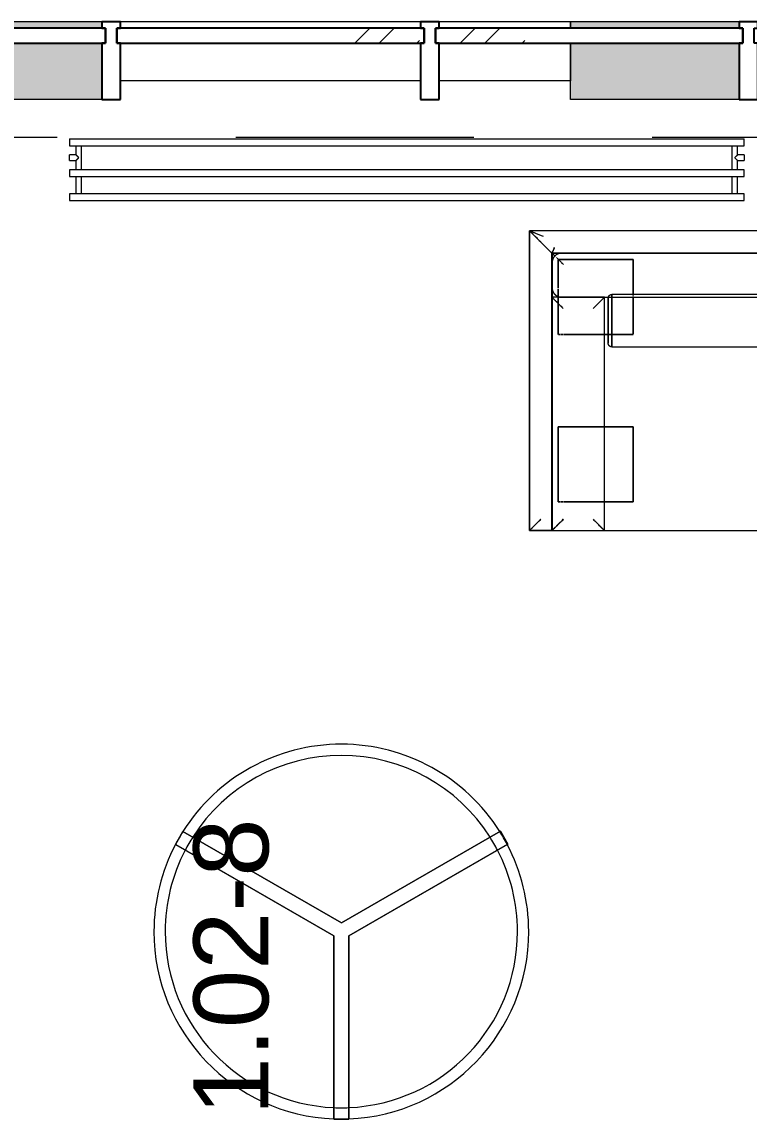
# Model space of a CAD drawing. Header units: millimetres. Extents: x 855 to 103073, y -1987 to 27400.
# Drawn here: x 32619 to 34559, y 24380 to 27307 of the extents above; entities that cross this region are included whole.
import ezdxf

# ---------------------------------------------------------------- set-up
doc = ezdxf.new("R2010")
doc.units = ezdxf.units.MM
doc.linetypes.add('Осевая', pattern=[3175, 635, -476.25, 1587.5, -476.25])
for name, color, linetype, lineweight in [('A-GLAZ-CURT', 7, 'Continuous', 9), ('A-GLAZ-CURT-1', 7, 'Continuous', 25), ('A-GLAZ-CWMG', 7, 'Continuous', 9), ('A-GLAZ-CWMG-2', 7, 'Continuous', 25), ('G-ANNO-SYMB', 7, 'Continuous', 9), ('M-EQPM', 7, 'Continuous', 9), ('Оси-2', 7, 'Осевая', 9)]:
    doc.layers.add(name, color=color, linetype=linetype, lineweight=lineweight)
doc.layers.add('I-FURN-13', color=7, linetype='Continuous', lineweight=9, true_color=0xf0f0f0)
doc.styles.add('Arial_1', font='arial.ttf', dxfattribs={"height": 200})

# ---------------------------------------------------------------- blocks, each defined once
blk = doc.blocks.new('Системная панель - Стекло - 40мм-V6-План разверток пом_ 1_02_ Этаж 1')
at = {"layer": 'A-GLAZ-CURT'}
h = blk.add_hatch(dxfattribs=at)
h.set_pattern_fill('FP_14', color=256, style=0, pattern_type=2)
h.set_pattern_definition([(45, (-10585, -27190), (-282.8427, 282.8427), [200, -600]), (45, (-10785, -27290), (-282.8427, 282.8427), [600, -200]), (45, (-10385, -27390), (-282.8427, 282.8427), [200, -600])])
h.paths.add_polyline_path([(120.6, -40), (410, -40), (410, 0), (-410, 0), (-410, -40), (-201.3, -40)])
at = {"layer": 'A-GLAZ-CURT-1'}
for p, q in [((410, 0), (-410, 0)), ((-410, 0), (-410, -40)), ((410, -40), (410, 0)), ((-410, -40), (410, -40))]:
    blk.add_line(p, q, dxfattribs=at)
blk = doc.blocks.new('Системная панель - Стекло - 40мм-22856068-План разверток пом_ 1_02_ Этаж 1')
at = {"layer": 'A-GLAZ-CURT'}
h = blk.add_hatch(dxfattribs=at)
h.set_pattern_fill('FP_15', color=256, style=0, pattern_type=2)
h.set_pattern_definition([(45, (-11435.13, -27190), (-282.8427, 282.8427), [200, -600]), (45, (-11635.13, -27290), (-282.8427, 282.8427), [600, -200]), (45, (-11235.13, -27390), (-282.8427, 282.8427), [200, -600])])
h.paths.add_polyline_path([(410.1, -40), (410.1, 0), (-410.1, 0), (-410.1, -40), (236.1, -40)])
at = {"layer": 'A-GLAZ-CURT-1'}
for p, q in [((410.1, 0), (-410.1, 0)), ((-410.1, 0), (-410.1, -40)), ((410.1, -40), (410.1, 0)), ((-410.1, -40), (410.1, -40))]:
    blk.add_line(p, q, dxfattribs=at)
blk = doc.blocks.new('Прямоугольный импост - Импост структурный с накладкой - 160мм-20149069-План разверток пом_ 1_02_ Этаж 1')
at = {"layer": 'A-GLAZ-CWMG'}
for p, q in [((9185, 27307), (8385, 27307)), ((9185, 27150), (8385, 27150))]:
    blk.add_line(p, q, dxfattribs=at)
blk = doc.blocks.new('Прямоугольный импост - Импост структурный с накладкой - 160мм-23251633-План разверток пом_ 1_02_ Этаж 1')
at = {"layer": 'A-GLAZ-CWMG'}
for p, q in [((11285, 27307), (10935, 27307)), ((11285, 27307), (11285, 27290)), ((11285, 27250), (11285, 27150)), ((11285, 27150), (10935, 27150))]:
    blk.add_line(p, q, dxfattribs=at)
blk = doc.blocks.new('Прямоугольный импост - Импост структурный с накладкой - 190мм-23251634-План разверток пом_ 1_02_ Этаж 1')
at = {"layer": 'A-GLAZ-CWMG'}
for points in [[(11285, 27290), (11735.3, 27290), (11735.3, 27307), (11285, 27307)], [(11285, 27100), (11735.3, 27100), (11735.3, 27250), (11285, 27250)]]:
    blk.add_hatch(color=256, dxfattribs=at).paths.add_polyline_path(points)
for p, q in [((11285, 27290), (11285, 27307)), ((11735.3, 27307), (11285, 27307)), ((11285, 27100), (11285, 27250)), ((11735.3, 27100), (11285, 27100))]:
    blk.add_line(p, q, dxfattribs=at)
blk = doc.blocks.new('Прямоугольный импост - Импост структурный с накладкой - 190мм-20153693-План разверток пом_ 1_02_ Этаж 1')
at = {"layer": 'A-GLAZ-CWMG-2'}
for p, q in [((-25, 40), (-25, 190)), ((-25, 190), (25, 190)), ((25, 190), (25, 40)), ((-15, 40), (-25, 40)), ((-15, 0), (-15, 40)), ((15, 40), (15, 0)), ((25, 40), (15, 40)), ((-25, -17), (-25, 0)), ((-25, 0), (-15, 0)), ((15, 0), (25, 0)), ((25, 0), (25, -17)), ((25, -17), (-25, -17))]:
    blk.add_line(p, q, dxfattribs=at)
blk = doc.blocks.new('Системная панель - Стекло - 40мм-V12-План разверток пом_ 1_02_ Этаж 1')
at = {"layer": 'A-GLAZ-CURT'}
h = blk.add_hatch(dxfattribs=at)
h.set_pattern_fill('FP_22', color=256, style=0, pattern_type=2)
h.set_pattern_definition([(45, (-9735, -27190), (-282.8427, 282.8427), [200, -600]), (45, (-9935, -27290), (-282.8427, 282.8427), [600, -200]), (45, (-9535, -27390), (-282.8427, 282.8427), [200, -600])])
h.paths.add_polyline_path([(326.8, -40), (410, -40), (410, 0), (-410, 0), (-410, -40), (-317, -40)])
at = {"layer": 'A-GLAZ-CURT-1'}
for p, q in [((410, 0), (-410, 0)), ((-410, 0), (-410, -40)), ((410, -40), (410, 0)), ((-410, -40), (410, -40))]:
    blk.add_line(p, q, dxfattribs=at)
blk = doc.blocks.new('Прямоугольный импост - Импост структурный с накладкой - 190мм-23186023-План разверток пом_ 1_02_ Этаж 1')
at = {"layer": 'A-GLAZ-CWMG'}
for points in [[(10035, 27290), (10035, 27307), (9235, 27307), (9235, 27290), (9961.8, 27290)], [(10035, 27100), (10035, 27250), (9235, 27250), (9235, 27100), (9961.8, 27100)]]:
    blk.add_hatch(color=256, dxfattribs=at).paths.add_polyline_path(points)
for p, q in [((10035, 27307), (9235, 27307)), ((9710, 27100), (9235, 27100)), ((10035, 27100), (9730, 27100))]:
    blk.add_line(p, q, dxfattribs=at)
blk = doc.blocks.new('Диван базовый _4 подушки_ - 1_55д-26563120-План разверток пом_ 1_02_ Этаж 1')
at = {"layer": 'I-FURN-13'}
for p, q in [((1645, 400), (-853, 400)), ((-853, 400), (-793, 340)), ((-793, 340), (-853, 400)), ((-853, 400), (-853, -400)), ((-853, -400), (-853, 400)), ((-853, 400), (-793, 340)), ((1645, 400), (-853, 400)), ((-853, 400), (-853, -400)), ((-793, 340), (-767.5, 340)), ((-793, 222.5), (-793, 340)), ((-793, 340), (-793, 222.5)), ((-792.5, 340), (-792.5, 315)), ((-767.5, 340), (-792.5, 340)), ((-772.9, 323.3), (-775, 323.3)), ((-775, 323.3), (-772.9, 323.3)), ((-767.7, 323.3), (-772.4, 323.3)), ((-772.4, 323.3), (-767.7, 323.3)), ((-25, 340), (-767.5, 340)), ((-767.5, 340), (-25, 340)), ((-25, 340), (-767.5, 340)), ((-576.3, 323.3), (-767.5, 323.3)), ((-767.5, 323.3), (-576.3, 323.3)), ((-576.3, 234.6), (-576.3, 323.3)), ((-576.3, 323.3), (-576.3, 234.6)), ((-792.5, 315), (-792.5, 247.5)), ((-792.5, 315), (-792.5, 247.5)), ((-776.3, 321.9), (-776.3, 320.3)), ((-776.3, 320.3), (-776.3, 321.9)), ((-776.3, 319.6), (-776.3, 317.8)), ((-776.3, 317.8), (-776.3, 319.6)), ((-776.3, 317.8), (-776.3, 316.5)), ((-776.3, 316.5), (-776.3, 317.8)), ((-776.3, 316.2), (-776.3, 246.3)), ((-776.3, 246.3), (-776.3, 316.2)), ((-792.5, 247.5), (-792.5, 222.5)), ((-776.3, 244.1), (-776.3, 242.9)), ((-776.3, 242.9), (-776.3, 244.1)), ((-776.3, 242.2), (-776.3, 237.3)), ((-776.3, 237.3), (-776.3, 242.2)), ((-776.3, 236.5), (-776.3, 234.3)), ((-776.3, 234.3), (-776.3, 236.5)), ((-767.5, 222.5), (-793, 222.5)), ((-793, 222.5), (-793, -400)), ((-793, -400), (-793, 222.5)), ((-793, 222.5), (-793, -370)), ((-792.5, 222), (-792.5, -399.5)), ((-776.3, 233.7), (-776.3, 231.8)), ((-776.3, 231.8), (-776.3, 233.7)), ((-776.3, 230.9), (-776.3, 228.4)), ((-776.3, 228.4), (-776.3, 230.9)), ((-776.3, 227.6), (-776.3, 225.2)), ((-776.3, 225.2), (-776.3, 227.6)), ((-776.3, 225.2), (-776.3, 222.5)), ((-776.3, 222.5), (-776.3, 225.2)), ((-776.3, 221.5), (-776.3, 218.7)), ((-776.3, 218.7), (-776.3, 221.5)), ((-776.3, 218.5), (-776.3, 214)), ((-776.3, 214), (-776.3, 218.5)), ((-776.3, 213.7), (-776.3, 207.6)), ((-776.3, 207.6), (-776.3, 213.7)), ((-776.3, 207.5), (-776.3, 123.3)), ((-776.3, 123.3), (-776.3, 207.5)), ((-767.5, 222.5), (-25, 222.5)), ((-653, 222.5), (-767.5, 222.5)), ((-653, -400), (-653, 222.5)), ((-643, 218.5), (-643, 160)), ((-643, 160), (-643, 218.5)), ((-642.7, 222.4), (-642.6, 222.8)), ((-633, 230), (-633, 228.9)), ((-633, 228.9), (-633, 230)), ((-25, 230), (-633, 230)), ((-633, 230), (-633, 227.6)), ((-633, 227.6), (-633, 230)), ((-633, 228.2), (-633, 225.2)), ((-633, 225.2), (-633, 228.2)), ((-633, 227.1), (-633, 225.5)), ((-633, 225.5), (-633, 227.1)), ((-633, 225), (-633, 223.8)), ((-633, 223.8), (-633, 225)), ((-633, 224.5), (-633, 223.7)), ((-633, 223.7), (-633, 224.5)), ((-633, 223.1), (-633, 219.6)), ((-633, 189.6), (-633, 223.1)), ((-633, 223), (-633, 218.8)), ((-633, 189.8), (-633, 223)), ((-633, 186.9), (-633, 220)), ((-633, 220), (-633, 186.9)), ((-633, 219.6), (-633, 186.8)), ((-633, 218.8), (-633, 187)), ((-576.3, 230.9), (-576.3, 233.6)), ((-576.3, 233.6), (-576.3, 230.9)), ((-576.3, 227.7), (-576.3, 229.8)), ((-576.3, 229.8), (-576.3, 227.7)), ((-576.3, 225.1), (-576.3, 226.3)), ((-576.3, 226.3), (-576.3, 225.1)), ((-576.3, 220.6), (-576.3, 222.5)), ((-576.3, 222.5), (-576.3, 220.6)), ((-576.3, 161.9), (-576.3, 219.6)), ((-576.3, 219.6), (-576.3, 161.9)), ((-633, 184), (-633, 189.8)), ((-633, 183.9), (-633, 189.6)), ((-633, 186.3), (-633, 176.5)), ((-633, 186.1), (-633, 173.7)), ((-633, 160), (-633, 186)), ((-633, 186), (-633, 160)), ((-633, 160), (-633, 184)), ((-633, 160), (-633, 183.9)), ((-633, 176.5), (-633, 173.5)), ((-643, 160), (-643, 101.5)), ((-643, 101.5), (-643, 160)), ((-633, 173.3), (-633, 171.1)), ((-633, 173.1), (-633, 160)), ((-633, 171.1), (-633, 160)), ((-633, 160), (-633, 134)), ((-633, 134), (-633, 160)), ((-633, 160), (-633, 148.9)), ((-633, 136.1), (-633, 160)), ((-633, 160), (-633, 143.6)), ((-633, 136), (-633, 160)), ((-633, 148.9), (-633, 133.9)), ((-576.3, 123.7), (-576.3, 161.7)), ((-576.3, 161.7), (-576.3, 123.7)), ((-775.4, 123.3), (-770.8, 123.3)), ((-770.8, 123.3), (-775.4, 123.3)), ((-769.7, 123.3), (-763.6, 123.3)), ((-763.6, 123.3), (-769.7, 123.3)), ((-762.5, 123.3), (-683, 123.3)), ((-683, 123.3), (-762.5, 123.3)), ((-682.1, 123.3), (-675.2, 123.3)), ((-675.2, 123.3), (-682.1, 123.3)), ((-674.3, 123.3), (-668, 123.3)), ((-668, 123.3), (-674.3, 123.3)), ((-667.1, 123.3), (-661.8, 123.3)), ((-661.8, 123.3), (-667.1, 123.3)), ((-661.1, 123.3), (-657, 123.3)), ((-657, 123.3), (-661.1, 123.3)), ((-656.6, 123.3), (-654, 123.3)), ((-654, 123.3), (-656.6, 123.3)), ((-653, 123.3), (-643, 123.3)), ((-643, 123.3), (-653, 123.3)), ((-641.8, 123.3), (-640.4, 123.3)), ((-640.4, 123.3), (-641.8, 123.3)), ((-640.4, 123.3), (-633.9, 123.3)), ((-633.9, 123.3), (-640.4, 123.3)), ((-633, 143.5), (-633, 133.7)), ((-633, 130.4), (-633, 136.1)), ((-633, 130.2), (-633, 136)), ((-633, 133.2), (-633, 100.4)), ((-633, 133.1), (-633, 133.1)), ((-633, 133), (-633, 101.2)), ((-633, 96.6), (-633, 130.4)), ((-633, 96.7), (-633, 130.2)), ((-633, 123.3), (-576.3, 123.3)), ((-576.3, 123.3), (-633, 123.3)), ((-633, 101.2), (-633, 92.6)), ((-633, 100.4), (-633, 91.3)), ((-633, 94.8), (-633, 96.7)), ((-633, 95.3), (-633, 96.6)), ((-633, 90), (-633, 95.3)), ((-633, 90), (-633, 94.8)), ((-633, 92.4), (-633, 90)), ((-633, 91.1), (-633, 90)), ((-633, 90), (-20, 90)), ((-773.9, -123.3), (-776.3, -123.3)), ((-776.3, -123.3), (-776.3, -323.3)), ((-776.3, -323.3), (-776.3, -123.3)), ((-776.3, -123.3), (-773.9, -123.3)), ((-770.8, -123.3), (-772.9, -123.3)), ((-772.9, -123.3), (-770.8, -123.3)), ((-766.9, -123.3), (-770.3, -123.3)), ((-770.3, -123.3), (-766.9, -123.3)), ((-763, -123.3), (-766.4, -123.3)), ((-766.4, -123.3), (-763, -123.3)), ((-654, -123.3), (-762.5, -123.3)), ((-762.5, -123.3), (-654, -123.3)), ((-576.3, -123.3), (-653, -123.3)), ((-653, -123.3), (-576.3, -123.3)), ((-576.3, -323.3), (-576.3, -123.3)), ((-576.3, -123.3), (-576.3, -323.3)), ((-776.3, -323.3), (-771.4, -323.3)), ((-771.4, -323.3), (-776.3, -323.3)), ((-769.5, -323.3), (-763.6, -323.3)), ((-763.6, -323.3), (-769.5, -323.3)), ((-762.5, -323.3), (-676, -323.3)), ((-676, -323.3), (-762.5, -323.3)), ((-675.2, -323.3), (-668.8, -323.3)), ((-668.8, -323.3), (-675.2, -323.3)), ((-668, -323.3), (-662.5, -323.3)), ((-662.5, -323.3), (-668, -323.3)), ((-661.8, -323.3), (-657.6, -323.3)), ((-657.6, -323.3), (-661.8, -323.3)), ((-657, -323.3), (-654.4, -323.3)), ((-654.4, -323.3), (-657, -323.3)), ((-653.1, -323.3), (-576.3, -323.3)), ((-576.3, -323.3), (-653.1, -323.3)), ((-793, -370.8), (-793, -400)), ((-853, -400), (-793, -400)), ((-793, -400), (-853, -400)), ((-853, -400), (-793, -400)), ((-793, -400), (-653, -400)), ((-792.5, -400), (-653, -400)), ((-792.5, -400), (-653, -400)), ((-653, -400), (0, -400)), ((-653, -400), (813.4, -400))]:
    blk.add_line(p, q, dxfattribs=at)
at = {"layer": 'I-FURN-13', "flags": 128}
for points in [[(-767.5, 340), (-768.5, 340), (-769.5, 339.9), (-770.5, 339.8), (-771.5, 339.7), (-772.5, 339.5), (-773.4, 339.3), (-774.4, 339), (-775.4, 338.7), (-776.3, 338.4), (-777.2, 338), (-778.1, 337.6), (-779, 337.2), (-779.9, 336.7), (-780.8, 336.2), (-781.6, 335.6), (-782.4, 335.1), (-783.2, 334.4), (-784, 333.8), (-784.7, 333.1), (-785.4, 332.4), (-786.1, 331.7), (-786.8, 330.9), (-787.4, 330.1), (-788, 329.3), (-788.5, 328.5), (-789.1, 327.7), (-789.5, 326.8), (-790, 325.9), (-790.4, 325), (-790.8, 324.1), (-791.1, 323.1), (-791.5, 322.2), (-791.7, 321.2), (-791.9, 320.2), (-792.1, 319.2), (-792.3, 318.3), (-792.4, 317.3), (-792.5, 316.3), (-792.5, 315.3), (-792.5, 315)], [(-792.5, 247.5), (-792.5, 246.5), (-792.4, 245.5), (-792.3, 244.5), (-792.2, 243.5), (-792, 242.5), (-791.8, 241.5), (-791.5, 240.6), (-791.2, 239.6), (-790.9, 238.7), (-790.5, 237.7), (-790.1, 236.8), (-789.7, 235.9), (-789.2, 235.1), (-788.7, 234.2), (-788.1, 233.4), (-787.6, 232.6), (-786.9, 231.8), (-786.3, 231), (-785.6, 230.3), (-784.9, 229.6), (-784.2, 228.9), (-783.4, 228.2), (-782.6, 227.6), (-781.8, 227), (-781, 226.4), (-780.2, 225.9), (-779.3, 225.4), (-778.4, 225), (-777.5, 224.6), (-776.6, 224.2), (-775.6, 223.8), (-774.7, 223.5), (-773.7, 223.3), (-772.7, 223), (-771.7, 222.8), (-770.8, 222.7), (-769.8, 222.6), (-768.8, 222.5), (-767.8, 222.5), (-767.5, 222.5)], [(-643, 220), (-643, 220.4), (-643, 220.8), (-642.9, 221.2), (-642.9, 221.6), (-642.8, 222), (-642.7, 222.4)], [(-643, 215.9), (-643, 216.7), (-643, 217.5), (-643, 218.1), (-643, 218.7), (-643, 219.1), (-643, 219.5), (-643, 219.8), (-643, 219.9), (-643, 220), (-643, 220)], [(-643, 220), (-643, 220), (-643, 219.8), (-643, 219.6), (-643, 219.2), (-643, 218.8), (-643, 218.3), (-643, 217.7), (-643, 217), (-643, 216.2), (-643, 215.3), (-643, 214.3), (-643, 213.2), (-643, 212.1), (-643, 210.8), (-643, 209.5), (-643, 208.1), (-643, 206.7), (-643, 205.1), (-643, 203.5), (-643, 201.8), (-643, 200), (-643, 198.2), (-643, 196.3), (-643, 194.4), (-643, 192.4), (-643, 190.4), (-643, 188.3), (-643, 186.1), (-643, 184), (-643, 181.7), (-643, 179.5), (-643, 177.2), (-643, 174.9), (-643, 172.6), (-643, 170.2), (-643, 167.8), (-643, 165.4), (-643, 163), (-643, 160.6), (-643, 160)], [(-643, 212.9), (-643, 214), (-643, 215), (-643, 215.9)], [(-643, 207.7), (-643, 209.2), (-643, 210.5), (-643, 211.7)], [(-643, 196.5), (-643, 197.7), (-643, 199.6), (-643, 201.3), (-643, 203), (-643, 204.7), (-643, 206.2)], [(-642.6, 222.8), (-642.5, 223.1), (-642.4, 223.5), (-642.2, 223.9), (-642, 224.3), (-641.9, 224.6), (-641.7, 225), (-641.5, 225.3), (-641.3, 225.6), (-641, 226), (-640.8, 226.3), (-640.5, 226.6), (-640.2, 226.9), (-640, 227.2), (-639.7, 227.4), (-639.4, 227.7), (-639.1, 228), (-638.7, 228.2), (-638.4, 228.4), (-638.1, 228.6), (-637.7, 228.8), (-637.4, 229), (-637, 229.2), (-636.6, 229.3), (-636.2, 229.5), (-635.9, 229.6), (-635.5, 229.7), (-635.1, 229.8), (-634.7, 229.9), (-634.3, 229.9), (-633.9, 230), (-633.5, 230), (-633.1, 230), (-633, 230)], [(-643, 186), (-643, 187.7), (-643, 189.8), (-643, 191.9), (-643, 193.9), (-643, 195.8)], [(-643, 173), (-643, 174.3), (-643, 176.6), (-643, 178.9), (-643, 181.1), (-643, 183.4), (-643, 185.6)], [(-643, 160), (-643, 162.4), (-643, 164.8), (-643, 167.2), (-643, 169.6), (-643, 171.9)], [(-643, 147.4), (-643, 149.8), (-643, 152.2), (-643, 154.6), (-643, 157), (-643, 159.4), (-643, 160)], [(-643, 160), (-643, 157.6), (-643, 155.2), (-643, 152.8), (-643, 150.4), (-643, 148.1), (-643, 145.7), (-643, 143.4), (-643, 141.1), (-643, 138.9), (-643, 136.6), (-643, 134.4), (-643, 132.3), (-643, 130.2), (-643, 128.1), (-643, 126.1), (-643, 124.2), (-643, 122.3), (-643, 120.4), (-643, 118.7), (-643, 117), (-643, 115.3), (-643, 113.8), (-643, 112.3), (-643, 110.8), (-643, 109.5), (-643, 108.3), (-643, 107.1), (-643, 106), (-643, 105), (-643, 104.1), (-643, 103.3), (-643, 102.5), (-643, 101.9), (-643, 101.3), (-643, 100.9), (-643, 100.5), (-643, 100.2), (-643, 100.1), (-643, 100), (-643, 100)], [(-643, 134), (-643, 136), (-643, 138.3), (-643, 140.5), (-643, 142.8), (-643, 145.1), (-643, 147)], [(-643, 123.7), (-643, 125.6), (-643, 127.6), (-643, 129.6), (-643, 131.7), (-643, 133.9)], [(-643, 113.3), (-643, 114.9), (-643, 116.5), (-643, 118.2), (-643, 120), (-643, 121.8), (-643, 123.5)], [(-643, 104.7), (-643, 105.7), (-643, 106.8), (-643, 107.9), (-643, 109.2), (-643, 110.5), (-643, 111.9), (-643, 113.1)], [(-643, 100), (-643, 100), (-643, 100.2), (-643, 100.4), (-643, 100.8), (-643, 101.2), (-643, 101.7), (-643, 102.3), (-643, 103), (-643, 103.8), (-643, 104.7)], [(-633, 90), (-633.4, 90), (-633.8, 90), (-634.2, 90.1), (-634.6, 90.1), (-635, 90.2), (-635.4, 90.3), (-635.8, 90.4), (-636.1, 90.5), (-636.5, 90.6), (-636.9, 90.8), (-637.3, 91), (-637.6, 91.1), (-638, 91.3), (-638.3, 91.5), (-638.6, 91.7), (-639, 92), (-639.3, 92.2), (-639.6, 92.5), (-639.9, 92.8), (-640.2, 93), (-640.4, 93.3), (-640.7, 93.6), (-641, 93.9), (-641.2, 94.3), (-641.4, 94.6), (-641.6, 94.9), (-641.8, 95.3), (-642, 95.6), (-642.2, 96), (-642.3, 96.4), (-642.5, 96.8), (-642.6, 97.1), (-642.7, 97.5), (-642.8, 97.9), (-642.9, 98.3), (-642.9, 98.7), (-643, 99.1), (-643, 99.5), (-643, 99.9), (-643, 100)]]:
    blk.add_lwpolyline(points, dxfattribs=at)
at = {"layer": 'I-FURN-13'}
for points, knots in [([(-853, 400), (-853, 400), (-852.8, 399.9), (-851.9, 399.5), (-850.6, 399), (-849.3, 398.5), (-847.8, 397.8), (-846, 397.1), (-844, 396.3), (-841.9, 395.4), (-838.9, 394.2), (-833.6, 392), (-826.2, 388.9), (-820, 386.3), (-816.8, 385)], [0, 0, 0, 0, 0.083333, 0.166667, 0.25, 0.291667, 0.333333, 0.416667, 0.458333, 0.5, 0.583333, 0.666667, 0.833333, 1, 1, 1, 1]), ([(-853, 400), (-853, 400), (-852.8, 399.9), (-851.9, 399.5), (-850.6, 399), (-849.3, 398.5), (-847.8, 397.8), (-846, 397.1), (-844, 396.3), (-841.9, 395.4), (-838.9, 394.2), (-833.6, 392), (-826.2, 388.9), (-820, 386.4), (-816.8, 385)], [0, 0, 0, 0, 0.083333, 0.166667, 0.25, 0.291667, 0.333333, 0.416667, 0.458333, 0.5, 0.583333, 0.666667, 0.833333, 1, 1, 1, 1]), ([(-852, 399), (-851.6, 398.6), (-850.8, 397.8), (-849.1, 396.1), (-847.2, 394.2), (-845.6, 392.6), (-843.8, 390.8), (-841.3, 388.3), (-838.6, 385.6), (-836.3, 383.3), (-833.9, 380.9), (-829.5, 376.5), (-825.7, 372.6), (-823, 370)], [0.1666667, 0.1666667, 0.1666667, 0.1666667, 0.25, 0.3333333, 0.4166667, 0.4583333, 0.5, 0.5833333, 0.6666667, 0.7083333, 0.75, 0.8333333, 1, 1, 1, 1]), ([(-852, 399), (-851.6, 398.6), (-850.8, 397.8), (-849.1, 396.1), (-847.2, 394.2), (-845.6, 392.6), (-844.7, 391.7), (-844.2, 391.2)], [0.1666667, 0.1666667, 0.1666667, 0.1666667, 0.25, 0.3333333, 0.4166667, 0.4583333, 0.5, 0.5, 0.5, 0.5]), ([(-844.2, 391.2), (-843.3, 390.3), (-841.3, 388.3), (-838.6, 385.6), (-836.3, 383.3), (-833.9, 380.9), (-829.5, 376.5), (-825.6, 372.7), (-823, 370)], [0.5, 0.5, 0.5, 0.5, 0.5833333, 0.6666667, 0.7083333, 0.75, 0.8333333, 1, 1, 1, 1]), ([(-793, 340), (-793, 340), (-792.9, 340.3), (-792.2, 341.9), (-791.4, 343.9), (-790.6, 345.8), (-789.7, 348), (-788.4, 351.1), (-787.3, 353.7), (-786.8, 355)], [0, 0, 0, 0, 0.166667, 0.333333, 0.5, 0.583333, 0.666667, 0.833333, 1, 1, 1, 1]), ([(-786.8, 355), (-787.3, 353.7), (-788.4, 351.1), (-789.7, 348), (-790.6, 345.8), (-791.4, 343.9), (-792.2, 341.9), (-792.9, 340.3), (-793, 340), (-793, 340)], [-1, -1, -1, -1, -0.833333, -0.666667, -0.583333, -0.5, -0.333333, -0.166667, 0, 0, 0, 0]), ([(-784.9, 332.4), (-784.9, 332.5), (-785.4, 332.9), (-786.7, 334.2), (-788.6, 336.1), (-790.3, 337.8), (-792, 339.5), (-792.5, 340), (-792.5, 340)], [-0.4632467, -0.4632467, -0.4632467, -0.4632467, -0.4583333, -0.4166667, -0.3333333, -0.25, -0.1666667, 0, 0, 0, 0]), ([(-792.5, 340), (-792.5, 340), (-792, 339.5), (-790.3, 337.8), (-788.6, 336.1), (-786.7, 334.2), (-785.4, 332.9), (-785, 332.4), (-784.9, 332.4)], [0, 0, 0, 0, 0.1666667, 0.25, 0.3333333, 0.4166667, 0.4583333, 0.4632467, 0.4632467, 0.4632467, 0.4632467]), ([(-779.8, 327.3), (-780.1, 327.6), (-780.6, 328.1), (-781, 328.5), (-781.1, 328.6)], [-0.60855883, -0.60855883, -0.60855883, -0.60855883, -0.58333333, -0.57474315, -0.57474315, -0.57474315, -0.57474315]), ([(-781.1, 328.6), (-781, 328.5), (-780.6, 328.1), (-780.1, 327.6), (-779.8, 327.3)], [0.57474315, 0.57474315, 0.57474315, 0.57474315, 0.58333333, 0.60855883, 0.60855883, 0.60855883, 0.60855883]), ([(-777.2, 324.7), (-776.7, 324.2), (-775.9, 323.4), (-775, 322.5), (-774.7, 322.2)], [0.67436024, 0.67436024, 0.67436024, 0.67436024, 0.70833333, 0.73413404, 0.73413404, 0.73413404, 0.73413404]), ([(-773.2, 320.8), (-773.5, 321), (-773.9, 321.4), (-774.4, 321.9), (-774.5, 322)], [-0.76667773, -0.76667773, -0.76667773, -0.76667773, -0.75, -0.73694974, -0.73694974, -0.73694974, -0.73694974]), ([(-774.5, 322), (-774.4, 321.9), (-773.9, 321.4), (-773.5, 321), (-773.3, 320.7)], [0.73694974, 0.73694974, 0.73694974, 0.73694974, 0.75, 0.76667773, 0.76667773, 0.76667773, 0.76667773]), ([(-768.7, 316.2), (-769.2, 316.7), (-770.5, 318), (-771.8, 319.3), (-772.6, 320.1)], [-0.86814782, -0.86814782, -0.86814782, -0.86814782, -0.83333333, -0.78184068, -0.78184068, -0.78184068, -0.78184068]), ([(-772.6, 320.1), (-771.8, 319.3), (-770.5, 318), (-769.2, 316.7), (-768.7, 316.2)], [0.78184068, 0.78184068, 0.78184068, 0.78184068, 0.83333333, 0.86814782, 0.86814782, 0.86814782, 0.86814782]), ([(-793, 222.5), (-793, 222.5), (-792.5, 222), (-790.8, 220.3), (-789.1, 218.5), (-787.2, 216.7), (-785.6, 215.1), (-783.8, 213.3), (-781.3, 210.8), (-778.6, 208.1), (-776.3, 205.8), (-773.9, 203.4), (-769.5, 199), (-765.7, 195.1), (-763, 192.5)], [0, 0, 0, 0, 0.166667, 0.25, 0.333333, 0.416667, 0.458333, 0.5, 0.583333, 0.666667, 0.708333, 0.75, 0.833333, 1, 1, 1, 1]), ([(-791, 220.5), (-790.7, 220.1), (-790.1, 219.6), (-789.4, 218.9), (-789.1, 218.6), (-789, 218.5)], [0.3333333, 0.3333333, 0.3333333, 0.3333333, 0.4166667, 0.4583333, 0.4738398, 0.4738398, 0.4738398, 0.4738398]), ([(-788.6, 218.1), (-788.1, 217.6), (-787.2, 216.6), (-785.8, 215.3), (-784.6, 214.1), (-783.4, 212.9), (-781.3, 210.8), (-779.3, 208.8), (-778, 207.5)], [0.5, 0.5, 0.5, 0.5, 0.5833333, 0.6666667, 0.7083333, 0.75, 0.8333333, 1, 1, 1, 1]), ([(-653, 222.5), (-653, 222.5), (-653.5, 222), (-655.2, 220.3), (-656.9, 218.5), (-658.8, 216.7), (-660.4, 215), (-662.2, 213.3), (-664.7, 210.8), (-667.4, 208.1), (-669.7, 205.8), (-672.1, 203.4), (-676.5, 199), (-680.4, 195.2), (-683, 192.5)], [0, 0, 0, 0, 0.166667, 0.25, 0.333333, 0.416667, 0.458333, 0.5, 0.583333, 0.666667, 0.708333, 0.75, 0.833333, 1, 1, 1, 1]), ([(-657.4, 218.1), (-657.9, 217.6), (-658.8, 216.6), (-660.2, 215.3), (-661.4, 214.1), (-662.6, 212.9), (-664.7, 210.8), (-666.7, 208.8), (-668, 207.5)], [0.5, 0.5, 0.5, 0.5, 0.5833333, 0.6666667, 0.7083333, 0.75, 0.8333333, 1, 1, 1, 1]), ([(-655, 220.5), (-655.3, 220.1), (-655.9, 219.6), (-656.6, 218.9), (-656.9, 218.6), (-657, 218.5)], [0.3333333, 0.3333333, 0.3333333, 0.3333333, 0.4166667, 0.4583333, 0.4738398, 0.4738398, 0.4738398, 0.4738398]), ([(-853, -400), (-853, -400), (-852.5, -399.5), (-850.8, -397.8), (-849.1, -396.1), (-847.2, -394.2), (-845.6, -392.6), (-843.8, -390.8), (-841.3, -388.3), (-838.6, -385.6), (-836.3, -383.3), (-833.9, -380.9), (-829.5, -376.5), (-825.6, -372.7), (-823, -370)], [0, 0, 0, 0, 0.166667, 0.25, 0.333333, 0.416667, 0.458333, 0.5, 0.583333, 0.666667, 0.708333, 0.75, 0.833333, 1, 1, 1, 1]), ([(-823, -370), (-825.7, -372.6), (-829.5, -376.5), (-834.5, -381.5), (-837.5, -384.5), (-839.7, -386.7), (-841.8, -388.8), (-843.8, -390.8), (-845.6, -392.6), (-847.2, -394.2), (-849.1, -396.1), (-850.8, -397.8), (-852.5, -399.5), (-853, -400), (-853, -400)], [-1, -1, -1, -1, -0.833333, -0.75, -0.666667, -0.625, -0.583333, -0.5, -0.458333, -0.416667, -0.333333, -0.25, -0.166667, 0, 0, 0, 0]), ([(-793, -400), (-793, -400), (-792.5, -399.5), (-790.8, -397.8), (-789.1, -396.1), (-787.2, -394.2), (-785.6, -392.6), (-783.8, -390.8), (-781.3, -388.3), (-778.6, -385.6), (-776.3, -383.3), (-773.9, -380.9), (-769.5, -376.5), (-765.6, -372.7), (-763, -370)], [0, 0, 0, 0, 0.166667, 0.25, 0.333333, 0.416667, 0.458333, 0.5, 0.583333, 0.666667, 0.708333, 0.75, 0.833333, 1, 1, 1, 1]), ([(-777.5, -385), (-776.9, -384.4), (-775.8, -383.3), (-773.4, -380.9), (-771.5, -379), (-770.3, -377.8)], [0.6666667, 0.6666667, 0.6666667, 0.6666667, 0.7083333, 0.75, 0.8333333, 0.8333333, 0.8333333, 0.8333333]), ([(-777.5, -385), (-776.9, -384.4), (-775.8, -383.3), (-773.4, -380.9), (-771.5, -379), (-770.3, -377.8)], [0.6666667, 0.6666667, 0.6666667, 0.6666667, 0.7083333, 0.75, 0.8333333, 0.8333333, 0.8333333, 0.8333333]), ([(-683, -370), (-680.3, -372.6), (-676.5, -376.5), (-671.5, -381.5), (-668.5, -384.5), (-666.3, -386.7), (-664.2, -388.8), (-662.2, -390.8), (-660.4, -392.6), (-658.8, -394.2), (-656.9, -396.1), (-655.2, -397.8), (-653.5, -399.5), (-653, -400), (-653, -400)], [-1, -1, -1, -1, -0.833333, -0.75, -0.666667, -0.625, -0.583333, -0.5, -0.458333, -0.416667, -0.333333, -0.25, -0.166667, 0, 0, 0, 0]), ([(-789, -396), (-789.1, -396.1), (-789.4, -396.4), (-790.1, -397.1), (-790.7, -397.7), (-791, -398)], [-0.4738398, -0.4738398, -0.4738398, -0.4738398, -0.4583333, -0.4166667, -0.3333333, -0.3333333, -0.3333333, -0.3333333]), ([(-785.5, -392.5), (-785.8, -392.8), (-786.3, -393.3), (-787.4, -394.4), (-788.1, -395.1), (-788.6, -395.6)], [-0.6666667, -0.6666667, -0.6666667, -0.6666667, -0.625, -0.5833333, -0.5, -0.5, -0.5, -0.5]), ([(-788.5, -396), (-787.8, -395.3), (-786.7, -394.2), (-785.1, -392.6), (-784.2, -391.7), (-783.7, -391.2)], [0.3333333, 0.3333333, 0.3333333, 0.3333333, 0.4166667, 0.4583333, 0.5, 0.5, 0.5, 0.5]), ([(-788.5, -396), (-787.8, -395.3), (-786.7, -394.2), (-785.1, -392.6), (-784.2, -391.7), (-783.7, -391.2)], [0.3333333, 0.3333333, 0.3333333, 0.3333333, 0.4166667, 0.4583333, 0.5, 0.5, 0.5, 0.5]), ([(-778, -385), (-779.3, -386.3), (-781.3, -388.3), (-783.8, -390.8), (-784.9, -391.9), (-785.5, -392.5)], [-1, -1, -1, -1, -0.8333333, -0.75, -0.6666667, -0.6666667, -0.6666667, -0.6666667]), ([(-657.4, -395.6), (-657.9, -395.1), (-658.8, -394.2), (-660.2, -392.8), (-661.4, -391.6), (-662.6, -390.4), (-664.7, -388.3), (-666.7, -386.3), (-668, -385)], [0.5, 0.5, 0.5, 0.5, 0.5833333, 0.6666667, 0.7083333, 0.75, 0.8333333, 1, 1, 1, 1]), ([(-655, -398), (-655.3, -397.7), (-655.9, -397.1), (-656.6, -396.4), (-656.9, -396.1), (-657, -396)], [0.3333333, 0.3333333, 0.3333333, 0.3333333, 0.4166667, 0.4583333, 0.4738398, 0.4738398, 0.4738398, 0.4738398])]:
    blk.add_open_spline(points, degree=3, knots=knots, dxfattribs=at)
for points in [[(-853, 400), (-853, 400), (-852.7, 399.7), (-852, 399)], [(-853, 400), (-853, 400), (-852.7, 399.7), (-852, 399)], [(-777.5, 325), (-778, 325.5), (-778.5, 326), (-778.9, 326.4)], [(-778.9, 326.4), (-778.5, 326), (-778, 325.5), (-777.5, 325)], [(-774.7, 322.2), (-775.5, 323), (-776.4, 323.9), (-777.2, 324.7)], [(-762.5, 310), (-764.2, 311.7), (-765.9, 313.4), (-767.6, 315)], [(-767.5, 315.1), (-765.9, 313.4), (-764.2, 311.7), (-762.5, 310)], [(-793, 222.5), (-793, 222.5), (-792.8, 222.3), (-792.5, 222)], [(-653, 222.5), (-653, 222.5), (-653.2, 222.3), (-653.5, 222)], [(-770.3, -377.8), (-767.7, -375.3), (-765.1, -372.7), (-762.5, -370)], [(-770.3, -377.8), (-767.8, -375.2), (-765.2, -372.6), (-762.5, -370)], [(-792.5, -399.5), (-792.8, -399.8), (-793, -400), (-793, -400)], [(-792.5, -400), (-792.5, -400), (-792.2, -399.7), (-791.5, -399)], [(-792.5, -400), (-792.5, -400), (-792.2, -399.7), (-791.5, -399)], [(-791.5, -399), (-791.1, -398.6), (-790.3, -397.8), (-789.1, -396.6), (-788.5, -396)], [(-791.5, -399), (-791.1, -398.6), (-790.3, -397.8), (-789.1, -396.6), (-788.5, -396)], [(-783.7, -391.2), (-782.8, -390.3), (-780.8, -388.3), (-778.6, -386.1), (-777.5, -385)], [(-783.7, -391.2), (-782.8, -390.3), (-780.8, -388.3), (-778.6, -386.1), (-777.5, -385)], [(-653, -400), (-653, -400), (-653.2, -399.8), (-653.5, -399.5)]]:
    blk.add_open_spline(points, degree=3, dxfattribs=at)
blk = doc.blocks.new('radiator_prado_classic_z_tip_30_po exemplyaru - Classic Z Тип 30-500-30677905-План разверток пом_ 1_02_ Этаж 1')
at = {"layer": 'M-EQPM'}
for p, q in [((0, 228), (0, 210)), ((1800, 228), (0, 228)), ((0, 210), (1800, 210)), ((17.5, 210), (17.5, 164)), ((32.5, 164), (32.5, 210)), ((1767.5, 210), (1767.5, 164)), ((1782.5, 164), (1782.5, 210)), ((1800, 210), (1800, 228)), ((1800, 164), (0, 164)), ((0, 164), (0, 146)), ((1800, 146), (1800, 164)), ((0, 146), (1800, 146)), ((17.5, 121.5), (0, 121.5)), ((17.5, 121.5), (0, 121.5)), ((0, 121.5), (0, 121.2)), ((0, 106.5), (0, 121.5)), ((0, 121.2), (0, 121.2)), ((17.5, 146), (17.5, 121.5)), ((32.5, 82), (32.5, 146)), ((1767.5, 146), (1767.5, 82)), ((1782.5, 121.5), (1782.5, 146)), ((1800, 121.5), (1782.5, 121.5)), ((1800, 121.5), (1782.5, 121.5)), ((1800, 121.5), (1800, 106.5)), ((1800, 121.2), (1800, 121.5)), ((1800, 121.5), (1800, 121.2)), ((1800, 121.2), (1800, 121.5)), ((0, 106.8), (0, 106.5)), ((0, 106.8), (0, 106.8)), ((0, 106.5), (17.5, 106.5)), ((0, 106.5), (17.5, 106.5)), ((17.5, 106.5), (17.5, 82)), ((1782.5, 82), (1782.5, 106.5)), ((1782.5, 106.5), (1800, 106.5)), ((1782.5, 106.5), (1800, 106.5)), ((1800, 106.5), (1800, 106.8)), ((1800, 106.8), (1800, 106.5)), ((1800, 106.5), (1800, 106.8)), ((1800, 82), (0, 82)), ((0, 82), (0, 64)), ((1800, 64), (0, 64)), ((1800, 64), (1800, 82))]:
    blk.add_line(p, q, dxfattribs=at)
for points, knots in [([(25, 114), (24.5, 114.5), (23.6, 115.4), (22.4, 116.6), (21.6, 117.4), (21.1, 117.9), (20.8, 118.2), (20.5, 118.5), (20.2, 118.8), (19.8, 119.1), (19.6, 119.4), (19.3, 119.7), (19, 120), (18.7, 120.3), (18.5, 120.5), (18.3, 120.7), (18.1, 120.9), (17.9, 121.1), (17.8, 121.2), (17.7, 121.3), (17.5, 121.5), (17.5, 121.5), (17.5, 121.5)], [0, 0, 0, 0, 0.142857, 0.285714, 0.357143, 0.392857, 0.428571, 0.464286, 0.5, 0.535714, 0.571429, 0.607143, 0.642857, 0.678571, 0.714286, 0.75, 0.785714, 0.821429, 0.857143, 0.892857, 0.928571, 1, 1, 1, 1]), ([(1775, 114), (1775.5, 114.5), (1776.4, 115.4), (1777.6, 116.6), (1778.4, 117.4), (1778.9, 117.9), (1779.2, 118.2), (1779.5, 118.5), (1779.8, 118.8), (1780.1, 119.2), (1780.4, 119.4), (1780.7, 119.7), (1781, 120), (1781.3, 120.3), (1781.5, 120.5), (1781.7, 120.7), (1781.9, 120.9), (1782.1, 121.1), (1782.2, 121.2), (1782.3, 121.3), (1782.5, 121.5), (1782.5, 121.5), (1782.5, 121.5)], [0, 0, 0, 0, 0.142857, 0.285714, 0.357143, 0.392857, 0.428571, 0.464286, 0.5, 0.535714, 0.571429, 0.607143, 0.642857, 0.678571, 0.714286, 0.75, 0.785714, 0.821429, 0.857143, 0.892857, 0.928571, 1, 1, 1, 1]), ([(17.5, 106.5), (17.5, 106.5), (17.5, 106.5), (17.7, 106.7), (17.8, 106.8), (17.9, 106.9), (18.1, 107.1), (18.3, 107.3), (18.5, 107.5), (18.7, 107.7), (19, 108), (19.3, 108.3), (19.6, 108.6), (19.8, 108.9), (20.3, 109.3), (20.7, 109.7), (21.1, 110.1), (21.6, 110.6), (22.4, 111.4), (23.6, 112.6), (24.5, 113.5), (25, 114)], [0, 0, 0, 0, 0.071429, 0.107143, 0.142857, 0.178571, 0.214286, 0.25, 0.285714, 0.321429, 0.357143, 0.392857, 0.428571, 0.464286, 0.5, 0.571429, 0.607143, 0.642857, 0.714286, 0.857143, 1, 1, 1, 1]), ([(1782.5, 106.5), (1782.5, 106.5), (1782.5, 106.5), (1782.3, 106.7), (1782.2, 106.8), (1782.1, 106.9), (1781.9, 107.1), (1781.7, 107.3), (1781.5, 107.5), (1781.3, 107.7), (1781, 108), (1780.7, 108.3), (1780.4, 108.6), (1780.1, 108.8), (1779.7, 109.3), (1779.3, 109.7), (1778.9, 110.1), (1778.4, 110.6), (1777.6, 111.4), (1776.4, 112.6), (1775.5, 113.5), (1775, 114)], [0, 0, 0, 0, 0.071429, 0.107143, 0.142857, 0.178571, 0.214286, 0.25, 0.285714, 0.321429, 0.357143, 0.392857, 0.428571, 0.464286, 0.5, 0.571429, 0.607143, 0.642857, 0.714286, 0.857143, 1, 1, 1, 1])]:
    blk.add_open_spline(points, degree=3, knots=knots, dxfattribs=at)
blk = doc.blocks.new('пуф желтый с подушками кастом - 1_55-30488300-План разверток пом_ 1_02_ Этаж 1')
at = {"layer": 'I-FURN-13'}
for p, q in [((-422.9, 267.2), (-442.9, 232.6)), ((-442.9, 232.6), (-422.9, 267.2)), ((-422.9, 267.2), (-442.9, 232.6)), ((-442.9, 232.6), (-422.9, 267.2)), ((0, 23.1), (-422.9, 267.2)), ((-422.9, 267.2), (-421.4, 266.4)), ((0, 23.1), (-422.9, 267.2)), ((-422.9, 267.2), (0, 23.1)), ((-421.4, 266.4), (0, 23.1)), ((424.4, 268.1), (0, 23.1)), ((424.4, 268.1), (0, 23.1)), ((0, 23.1), (424.4, 268.1)), ((0, 23.1), (421.4, 266.4)), ((421.4, 266.4), (424.4, 268.1)), ((444.4, 233.5), (424.4, 268.1)), ((424.4, 268.1), (444.4, 233.5)), ((444.4, 233.5), (424.4, 268.1)), ((424.4, 268.1), (444.4, 233.5)), ((-442.9, 232.6), (-20, -11.5)), ((-442.9, 232.6), (-20, -11.5)), ((-20, -11.5), (-442.9, 232.6)), ((-20, -11.5), (-440.5, 231.2)), ((20, -11.5), (444.4, 233.5)), ((20, -11.5), (444.4, 233.5)), ((444.4, 233.5), (20, -11.5)), ((442.3, 232.3), (20, -11.5)), ((444.4, 233.5), (442.3, 232.3)), ((-20, -11.5), (-20, -500)), ((-20, -498.4), (-20, -11.5)), ((-20, -11.5), (-20, -500)), ((-20, -500), (-20, -11.5)), ((20, -500), (20, -11.5)), ((20, -11.5), (20, -498.4)), ((20, -500), (20, -11.5)), ((20, -11.5), (20, -500)), ((-20, -500), (-20, -498.4)), ((-20, -500), (20, -500)), ((20, -500), (-20, -500)), ((-20, -500), (20, -500)), ((20, -500), (-20, -500)), ((20, -498.4), (20, -500))]:
    blk.add_line(p, q, dxfattribs=at)
for radius, start, end in [(500, 32.2977, 147.7023), (500, 32.2977, 147.7023), (470, 32.4442, 147.5558), (470, 32.4442, 147.5558), (500, 147.7023, 152.286), (500, 147.7023, 152.286), (500, 27.7078, 32.2656), (500, 27.7078, 32.2656), (470, 147.5558, 152.4387), (470, 147.5558, 152.4387), (470, 27.5613, 32.4442), (470, 27.5613, 32.4442), (500, 152.286, 180), (500, 152.286, 180), (470, 152.4387, 180), (470, 152.4387, 180), (470, 360, 27.5613), (470, 0, 27.5613), (500, 360, 27.7078), (500, 0, 27.7078), (500, 180, 267.7135), (500, 180, 267.7135), (470, 180, 267.5518), (470, 180, 267.5518), (470, 272.4482, 360), (470, 272.4482, 360), (500, 272.3013, 360), (500, 272.3013, 360), (470, 267.5518, 272.4482), (470, 267.5518, 272.4482), (500, 267.7135, 272.3013), (500, 267.7135, 272.3013)]:
    blk.add_arc((0, 0), radius, start, end, dxfattribs=at)

msp = doc.modelspace()

# ---------------------------------------------------------------- linework, layer by layer
at = {"layer": 'Оси-2'}
msp.add_line((23664.7, 27000), (40527.4, 27000), dxfattribs=at)

# ---------------------------------------------------------------- block references
at = {"layer": 'A-GLAZ-CURT'}
for name, p in [('Системная панель - Стекло - 40мм-V12-План разверток пом_ 1_02_ Этаж 1', (32432.4, 27290)), ('Системная панель - Стекло - 40мм-V6-План разверток пом_ 1_02_ Этаж 1', (33282.4, 27290)), ('Системная панель - Стекло - 40мм-22856068-План разверток пом_ 1_02_ Этаж 1', (34132.5, 27290))]:
    msp.add_blockref(name, p, dxfattribs=at)
at = {"layer": 'A-GLAZ-CWMG'}
for name, p in [('Прямоугольный импост - Импост структурный с накладкой - 190мм-23186023-План разверток пом_ 1_02_ Этаж 1', (22797.4, 0)), ('Прямоугольный импост - Импост структурный с накладкой - 160мм-20149069-План разверток пом_ 1_02_ Этаж 1', (24497.4, 0)), ('Прямоугольный импост - Импост структурный с накладкой - 160мм-23251633-План разверток пом_ 1_02_ Этаж 1', (22797.4, 0)), ('Прямоугольный импост - Импост структурный с накладкой - 190мм-23251634-План разверток пом_ 1_02_ Этаж 1', (22797.4, 0))]:
    msp.add_blockref(name, p, dxfattribs=at)
at = {"layer": 'A-GLAZ-CWMG', "extrusion": (0, 0, -1), "rotation": 180}
for p in [(-32857.4, 27290), (-33707.4, 27290), (-34557.6, 27290)]:
    msp.add_blockref('Прямоугольный импост - Импост структурный с накладкой - 190мм-20153693-План разверток пом_ 1_02_ Этаж 1', p, dxfattribs=at)
at = {"layer": 'I-FURN-13'}
for name, p in [('Диван базовый _4 подушки_ - 1_55д-26563120-План разверток пом_ 1_02_ Этаж 1', (34826.4, 26350)), ('пуф желтый с подушками кастом - 1_55-30488300-План разверток пом_ 1_02_ Этаж 1', (33471.4, 24880))]:
    msp.add_blockref(name, p, dxfattribs=at)
at = {"layer": 'M-EQPM', "rotation": 180}
msp.add_blockref('radiator_prado_classic_z_tip_30_po exemplyaru - Classic Z Тип 30-500-30677905-План разверток пом_ 1_02_ Этаж 1', (34545.9, 27058.8), dxfattribs=at)

# ---------------------------------------------------------------- texts
at = {"layer": 'G-ANNO-SYMB', "insert": (33076.8, 24312), "char_height": 200, "width": 1074.261, "attachment_point": 1, "rotation": 90, "style": 'Arial_1'}
msp.add_mtext(' 1.02-8', dxfattribs=at)

doc.saveas('drawing.dxf')
